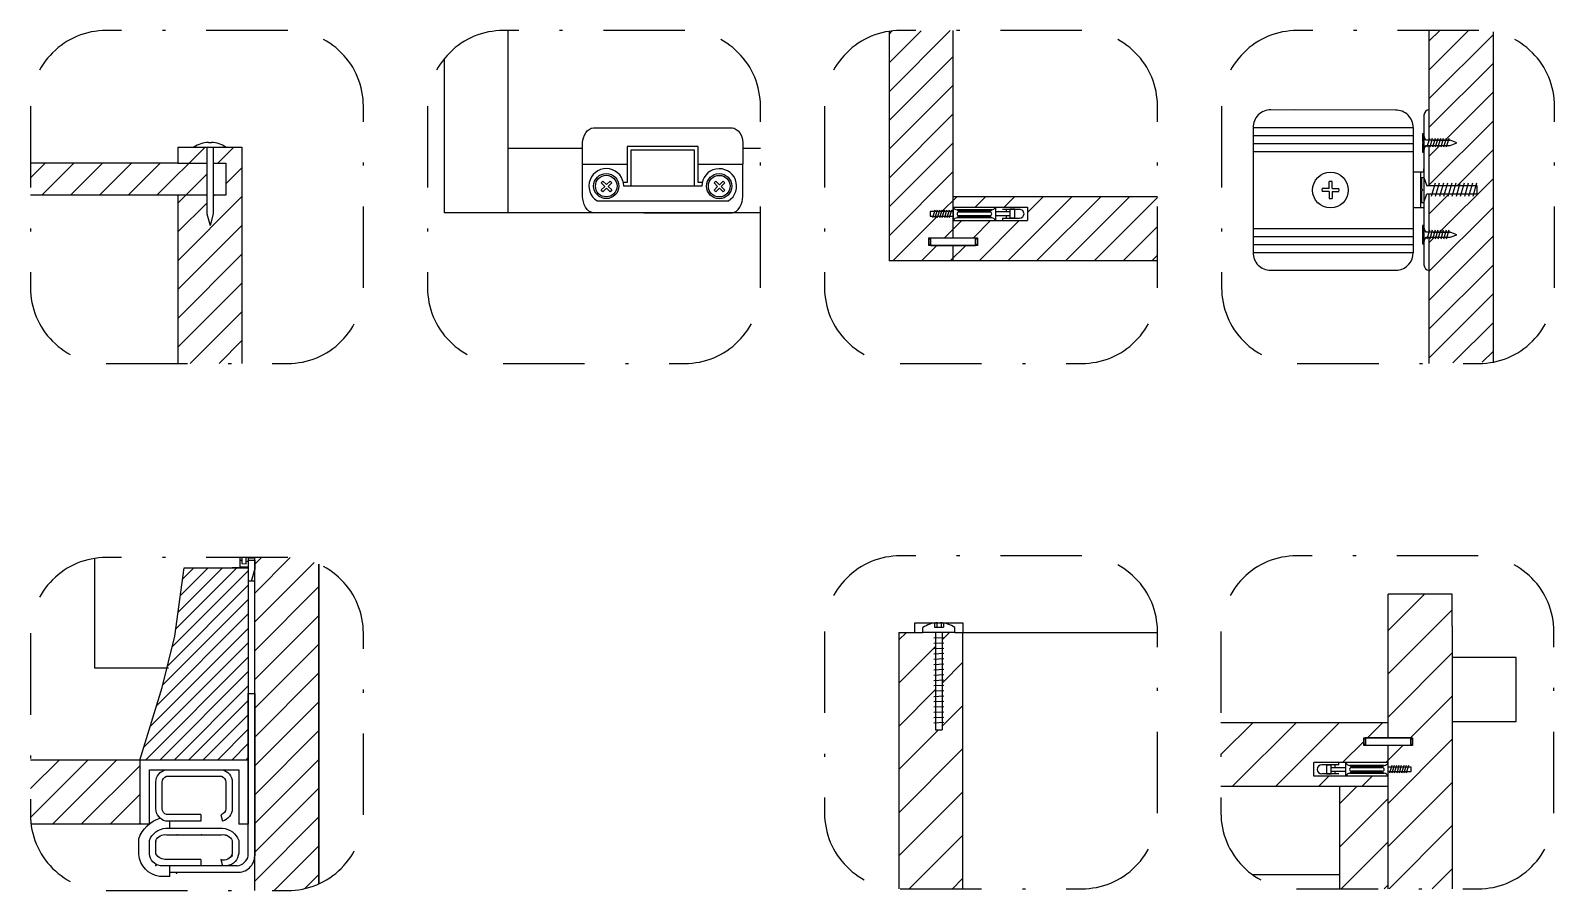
# Model space of a CAD drawing. Header units: millimetres. Extents: x 725 to 2544, y 1197 to 2001.
# Drawn here: x 816.51 to 864.05, y 1801.71 to 1828.54 of the extents above; entities that cross this region are included whole.
import ezdxf

# ---------------------------------------------------------------- set-up
doc = ezdxf.new("R2010")
doc.units = ezdxf.units.MM
doc.linetypes.add('DASHED', pattern=[0.75, 0.5, -0.25])
doc.linetypes.add('TRATTOPUNTO', pattern=[25.4, 12.7, -6.35, 0, -6.35])
for name, color, linetype in [('A-SECT-FURN', 2, 'Continuous'), ('ARREDI', 1, 'Continuous'), ('ARREDI SEZIONATI', 2, 'Continuous'), ('TRATTEGGIO', 5, 'Continuous'), ('VITI E CERNIERE', 8, 'Continuous')]:
    doc.layers.add(name, color=color, linetype=linetype)
pattern_1 = [(45, (172.1265, 292.1197), (-0.6735192, 0.6735192), [])]

msp = doc.modelspace()

# ---------------------------------------------------------------- hatches: boundary and pattern name
at = {"layer": 'ARREDI SEZIONATI'}
h = msp.add_hatch(dxfattribs=at)
h.set_pattern_fill('ANSI31', color=256, scale=0.2)
h.paths.add_polyline_path([(845.289, 1828.536), (843.289, 1828.511), (843.289, 1821.352), (845.289, 1821.352), (845.289, 1821.832), (844.529, 1821.832), (844.529, 1822.072), (845.289, 1822.072), (845.289, 1822.749), (844.569, 1822.749), (844.569, 1822.889), (845.289, 1822.889), (845.289, 1823.029)])
h.paths.add_polyline_path([(851.661, 1821.352), (851.661, 1823.352), (845.289, 1823.352), (845.289, 1823.029), (847.609, 1823.029), (847.609, 1822.607), (846.825, 1822.607), (845.289, 1822.607), (845.289, 1822.072), (846.049, 1822.072), (846.049, 1821.832), (845.289, 1821.832), (845.289, 1821.352)])
h = msp.add_hatch(dxfattribs=at)
h.set_pattern_fill('ANSI31', color=256, scale=0.2)
edge = h.paths.add_edge_path()
edge.add_arc((861.686, 1826.176), 2.36, 78.9152, 90)
edge.add_line((861.686, 1828.536), (860.139, 1828.536))
edge.add_line((860.139, 1828.536), (860.139, 1825.112))
edge.add_line((860.139, 1825.112), (860.787, 1825.112))
edge.add_line((860.787, 1825.112), (860.996, 1825.031))
edge.add_line((860.996, 1825.031), (860.787, 1824.951))
edge.add_line((860.787, 1824.951), (860.139, 1824.951))
edge.add_line((860.139, 1824.951), (860.139, 1823.688))
edge.add_line((860.139, 1823.688), (861.638, 1823.688))
edge.add_line((861.638, 1823.688), (861.638, 1823.444))
edge.add_line((861.638, 1823.444), (860.139, 1823.444))
edge.add_line((860.139, 1823.444), (860.139, 1822.247))
edge.add_line((860.139, 1822.247), (860.787, 1822.247))
edge.add_line((860.787, 1822.247), (860.996, 1822.167))
edge.add_line((860.996, 1822.167), (860.787, 1822.086))
edge.add_line((860.787, 1822.086), (860.139, 1822.086))
edge.add_line((860.139, 1822.086), (860.139, 1818.151))
edge.add_line((860.139, 1818.151), (862.139, 1818.195))
edge.add_line((862.139, 1818.195), (862.139, 1828.492))
h = msp.add_hatch(dxfattribs=at)
h.set_pattern_fill('ANSI31', color=256, scale=0.2)
h.set_pattern_definition([(45, (-2599.94444, -161.9536), (-0.44901281, 0.44901281), [])])
h.paths.add_polyline_path([(822.005, 1824.397), (821.103, 1824.397), (816.507, 1824.397), (816.507, 1823.397), (821.103, 1823.397), (822.005, 1823.397)])
h.paths.add_polyline_path([(822.005, 1824.897), (821.603, 1824.897), (821.103, 1824.897), (821.103, 1824.397), (822.005, 1824.397)], flags=17)
h.paths.add_polyline_path([(823.103, 1824.897), (822.21, 1824.897), (822.21, 1824.397), (822.603, 1824.397), (822.603, 1823.397), (822.21, 1823.397), (822.21, 1822.823), (822.107, 1822.451), (822.005, 1822.823), (822.005, 1823.397), (821.103, 1823.397), (821.103, 1818.151), (823.103, 1818.151)])
h = msp.add_hatch(dxfattribs=at)
h.set_pattern_fill('ANSI31', color=256, scale=0.2)
h.set_pattern_definition([(45, (172.1265, 292.1197), (-0.4490128, 0.4490128), [])])
h.paths.add_polyline_path([(825.503, 1811.889, 0.106465), (824.531, 1812.098), (823.503, 1812.098), (823.503, 1801.714), (824.531, 1801.714, 0.106465), (825.503, 1801.923)])
h.paths.add_polyline_path([(819.916, 1803.791), (819.916, 1805.781), (816.507, 1805.781), (816.507, 1804.074, 0.030161), (816.524, 1803.79)])
h = msp.add_hatch(dxfattribs=at)
h.set_pattern_fill('ANSI31', color=256, scale=0.3)
h.set_pattern_definition([(45, (-3130.5703, 161.5485), (-0.6735192, 0.6735192), [])])
h.paths.add_polyline_path([(858.093, 1806.479), (858.853, 1806.479), (858.853, 1806.959), (853.641, 1806.959), (853.641, 1804.959), (858.853, 1804.959), (858.853, 1805.282), (856.534, 1805.282), (856.534, 1805.704), (857.318, 1805.704), (858.853, 1805.704), (858.853, 1806.239), (858.093, 1806.239)])
h.paths.add_polyline_path([(860.853, 1809.959), (860.853, 1810.959), (858.853, 1810.959), (858.853, 1806.479), (859.613, 1806.479), (859.613, 1806.239), (858.853, 1806.239), (858.853, 1805.563), (859.573, 1805.563), (859.573, 1805.422), (858.853, 1805.422), (858.853, 1805.282), (858.853, 1801.767), (860.853, 1801.767)])
h = msp.add_hatch(dxfattribs=at)
h.set_pattern_fill('ANSI31', color=256, scale=0.3)
h.set_pattern_definition(pattern_1)
h.paths.add_polyline_path([(844.741, 1807.941), (844.741, 1809.762), (844.339, 1809.762), (843.594, 1809.764), (843.594, 1801.767, 0.004513), (843.636, 1801.767), (845.594, 1801.767), (845.594, 1809.762), (845.339, 1809.762), (844.946, 1809.762), (844.946, 1807.722), (844.946, 1807.111), (844.946, 1806.727), (844.741, 1806.727), (844.741, 1807.101)])
h = msp.add_hatch(dxfattribs=at)
h.set_pattern_fill('ANSI31', color=256, scale=0.3)
h.set_pattern_definition(pattern_1)
h.paths.add_polyline_path([(858.853, 1804.959), (857.353, 1804.959), (857.353, 1801.767), (858.853, 1801.767)])
at = {"layer": 'VITI E CERNIERE'}
h = msp.add_hatch(dxfattribs=at)
h.set_pattern_fill('ANSI31', color=256, scale=0.1)
h.set_pattern_definition([(45, (172.1265, 292.1197), (-0.2245064, 0.2245064), [])])
h.paths.add_polyline_path([(823.301, 1811.781), (822.801, 1811.781), (821.301, 1811.781), (821.012, 1809.647), (820.61, 1808.042), (819.916, 1805.781), (823.301, 1805.781)])

# ---------------------------------------------------------------- linework, layer by layer
at = {"layer": 'A-SECT-FURN'}
for p, q in [((823.503, 1801.714), (823.503, 1812.098)), ((825.503, 1801.923), (825.503, 1811.889)), ((825.503, 1811.889), (825.503, 1801.923))]:
    msp.add_line(p, q, dxfattribs=at)
at = {"layer": 'ARREDI'}
for p, q in [((829.409, 1827.65), (829.409, 1822.852)), ((833.728, 1824.852), (831.409, 1824.852)), ((839.276, 1824.852), (838.728, 1824.852)), ((839.276, 1822.852), (829.409, 1822.852)), ((843.594, 1809.764), (844.094, 1809.764)), ((843.594, 1809.764), (844.339, 1809.762)), ((845.339, 1809.762), (851.661, 1809.764)), ((862.853, 1808.984), (860.853, 1808.984)), ((862.853, 1806.984), (862.853, 1808.984)), ((860.853, 1806.984), (862.853, 1806.984)), ((854.627, 1802.208), (857.353, 1802.208))]:
    msp.add_line(p, q, dxfattribs=at)
for points in [[(831.409, 1823.332), (831.409, 1828.536)], [(831.409, 1822.852), (831.409, 1823.332)]]:
    msp.add_lwpolyline(points, dxfattribs=at)
at = {"layer": 'ARREDI SEZIONATI'}
for p, q in [((843.289, 1828.511), (843.289, 1821.352)), ((860.139, 1825.112), (860.139, 1828.536)), ((862.139, 1818.195), (862.139, 1828.492)), ((821.103, 1824.897), (821.603, 1824.897)), ((821.103, 1824.897), (821.103, 1824.397)), ((822.603, 1824.897), (823.103, 1824.897)), ((823.103, 1824.897), (823.103, 1818.151)), ((860.139, 1823.688), (860.139, 1824.951)), ((821.103, 1824.397), (816.507, 1824.397)), ((821.103, 1824.397), (822.005, 1824.397)), ((822.21, 1824.397), (822.603, 1824.397)), ((822.603, 1824.397), (822.603, 1823.397)), ((821.103, 1823.397), (816.507, 1823.397)), ((821.103, 1823.397), (821.103, 1818.151)), ((822.005, 1823.397), (821.103, 1823.397)), ((822.603, 1823.397), (822.21, 1823.397)), ((851.661, 1823.352), (845.289, 1823.352)), ((860.139, 1822.247), (860.139, 1823.444)), ((860.139, 1818.151), (860.139, 1822.086)), ((851.661, 1821.352), (843.289, 1821.352)), ((858.853, 1806.479), (858.853, 1810.959)), ((860.853, 1810.959), (858.853, 1810.959)), ((860.853, 1809.959), (860.853, 1810.959)), ((860.853, 1809.959), (860.853, 1801.767)), ((843.594, 1809.764), (843.594, 1801.767)), ((845.594, 1801.767), (845.594, 1809.764)), ((853.641, 1806.959), (858.853, 1806.959)), ((858.853, 1801.767), (858.853, 1806.239)), ((819.916, 1805.781), (816.507, 1805.781)), ((858.853, 1804.959), (853.641, 1804.959)), ((857.353, 1801.767), (857.353, 1804.959)), ((858.853, 1801.767), (858.853, 1804.659)), ((816.524, 1803.79), (820.216, 1803.791))]:
    msp.add_line(p, q, dxfattribs=at)
for points in [[(845.289, 1822.072), (845.289, 1828.536)], [(845.289, 1821.352), (845.289, 1821.832)]]:
    msp.add_lwpolyline(points, dxfattribs=at)
at = {"layer": 'TRATTEGGIO', "linetype": 'TRATTOPUNTO', "ltscale": 0.2}
for points in [[(818.867, 1818.151), (824.531, 1818.151, 0.414214), (826.892, 1820.512), (826.892, 1826.176, 0.414214), (824.531, 1828.536), (818.867, 1828.536, 0.414214), (816.507, 1826.176), (816.507, 1820.512, 0.414214)], [(831.252, 1818.151), (836.916, 1818.151, 0.414214), (839.276, 1820.512), (839.276, 1826.176, 0.414214), (836.916, 1828.536), (831.252, 1828.536, 0.414214), (828.892, 1826.176), (828.892, 1820.512, 0.414214)], [(843.636, 1818.151), (849.301, 1818.151, 0.414214), (851.661, 1820.512), (851.661, 1826.176, 0.414214), (849.301, 1828.536), (843.636, 1828.536, 0.414214), (841.276, 1826.176), (841.276, 1820.512, 0.414214)], [(856.021, 1818.151), (861.686, 1818.151, 0.414214), (864.046, 1820.512), (864.046, 1826.176, 0.414214), (861.686, 1828.536), (856.021, 1828.536, 0.414214), (853.661, 1826.176), (853.661, 1820.512, 0.414214)], [(818.867, 1801.714), (824.531, 1801.714, 0.414214), (826.892, 1804.074), (826.892, 1809.738, 0.414214), (824.531, 1812.098), (818.867, 1812.098, 0.414214), (816.507, 1809.738), (816.507, 1804.074, 0.414214)], [(843.636, 1801.767), (849.301, 1801.767, 0.414214), (851.661, 1804.127), (851.661, 1809.791, 0.414214), (849.301, 1812.151), (843.636, 1812.151, 0.414214), (841.276, 1809.791), (841.276, 1804.127, 0.414214)], [(856.001, 1801.767), (861.666, 1801.767, 0.414214), (864.026, 1804.127), (864.026, 1809.791, 0.414214), (861.666, 1812.151), (856.001, 1812.151, 0.414214), (853.641, 1809.791), (853.641, 1804.127, 0.414214)]]:
    msp.add_lwpolyline(points, format="xyb", close=True, dxfattribs=at)
at = {"layer": 'VITI E CERNIERE'}
for p, q in [((859.083, 1826.056), (855.175, 1826.059)), ((859.083, 1826.056), (855.939, 1826.059)), ((860.139, 1826.059), (860.139, 1826.059)), ((860.139, 1825.112), (860.139, 1826.059)), ((834.064, 1825.498), (838.391, 1825.498)), ((854.641, 1825.517), (854.643, 1821.609)), ((854.641, 1825.509), (859.641, 1825.509)), ((859.641, 1825.513), (859.638, 1821.606)), ((859.641, 1825.509), (859.638, 1821.606)), ((859.973, 1825.893), (859.973, 1821.226)), ((833.728, 1824.367), (833.728, 1825.041)), ((838.728, 1825.041), (838.728, 1824.367)), ((854.641, 1825.259), (859.641, 1825.259)), ((859.931, 1825.06), (859.96, 1825.031)), ((859.96, 1825.031), (859.931, 1825.003)), ((860.148, 1825.169), (860.068, 1824.894)), ((860.233, 1825.169), (860.154, 1824.894)), ((860.319, 1825.169), (860.239, 1824.894)), ((860.258, 1825.112), (860.787, 1825.112)), ((860.404, 1825.169), (860.325, 1824.894)), ((860.49, 1825.169), (860.41, 1824.894)), ((860.575, 1825.169), (860.496, 1824.894)), ((860.661, 1825.169), (860.581, 1824.894)), ((860.746, 1825.169), (860.667, 1824.894)), ((822.005, 1824.897), (822.005, 1822.823)), ((822.21, 1824.897), (822.21, 1822.823)), ((854.641, 1825.009), (859.641, 1825.009)), ((854.641, 1825.009), (859.641, 1825.009)), ((854.641, 1824.759), (859.641, 1824.759)), ((860.139, 1823.688), (860.139, 1824.951)), ((860.256, 1824.951), (860.787, 1824.951)), ((833.728, 1823.356), (833.728, 1824.367)), ((833.728, 1824.367), (835.124, 1824.367)), ((837.335, 1824.367), (838.728, 1824.367)), ((838.728, 1823.356), (838.728, 1824.367)), ((859.973, 1824.115), (859.639, 1824.115)), ((859.862, 1824.115), (859.862, 1823.004)), ((859.973, 1824.115), (859.973, 1824.226)), ((834.308, 1823.785), (834.364, 1823.841)), ((834.42, 1823.674), (834.308, 1823.785)), ((834.308, 1823.562), (834.42, 1823.674)), ((834.364, 1823.841), (834.475, 1823.729)), ((834.475, 1823.618), (834.364, 1823.507)), ((834.475, 1823.729), (834.586, 1823.841)), ((834.586, 1823.507), (834.475, 1823.618)), ((834.642, 1823.785), (834.531, 1823.674)), ((834.531, 1823.674), (834.642, 1823.562)), ((834.586, 1823.841), (834.642, 1823.785)), ((837.447, 1823.682), (835.012, 1823.685)), ((837.831, 1823.782), (837.887, 1823.837)), ((837.942, 1823.671), (837.831, 1823.782)), ((837.831, 1823.559), (837.942, 1823.671)), ((837.887, 1823.837), (837.998, 1823.726)), ((837.998, 1823.615), (837.887, 1823.504)), ((837.998, 1823.726), (838.109, 1823.837)), ((838.109, 1823.504), (837.998, 1823.615)), ((838.165, 1823.782), (838.054, 1823.671)), ((838.054, 1823.671), (838.165, 1823.559)), ((838.109, 1823.837), (838.165, 1823.782)), ((859.894, 1823.955), (859.973, 1823.955)), ((859.894, 1823.609), (859.937, 1823.566)), ((859.973, 1823.955), (860.067, 1823.688)), ((860.318, 1823.775), (860.197, 1823.357)), ((860.448, 1823.775), (860.327, 1823.357)), ((860.578, 1823.775), (860.457, 1823.357)), ((860.708, 1823.775), (860.587, 1823.357)), ((860.838, 1823.775), (860.716, 1823.357)), ((860.967, 1823.775), (860.846, 1823.357)), ((861.097, 1823.775), (860.976, 1823.357)), ((861.227, 1823.775), (861.106, 1823.357)), ((861.357, 1823.775), (861.236, 1823.357)), ((861.487, 1823.775), (861.365, 1823.357)), ((861.616, 1823.775), (861.495, 1823.357)), ((861.638, 1823.444), (861.638, 1823.688)), ((834.178, 1823.223), (838.281, 1823.223)), ((834.364, 1823.507), (834.308, 1823.562)), ((834.642, 1823.562), (834.586, 1823.507)), ((837.887, 1823.504), (837.831, 1823.559)), ((838.165, 1823.559), (838.109, 1823.504)), ((859.937, 1823.566), (859.894, 1823.523)), ((859.894, 1823.177), (859.973, 1823.177)), ((859.973, 1823.177), (860.067, 1823.444)), ((860.139, 1822.247), (860.139, 1823.444)), ((822.005, 1822.823), (822.107, 1822.451)), ((822.21, 1822.823), (822.107, 1822.451)), ((835.638, 1822.852), (834.064, 1822.852)), ((835.638, 1822.852), (836.818, 1822.852)), ((836.818, 1822.852), (838.391, 1822.852)), ((844.569, 1822.889), (844.569, 1822.749)), ((844.652, 1822.699), (844.722, 1822.939)), ((844.726, 1822.699), (844.796, 1822.939)), ((844.801, 1822.699), (844.871, 1822.939)), ((844.876, 1822.699), (844.945, 1822.939)), ((844.95, 1822.699), (845.02, 1822.939)), ((845.025, 1822.699), (845.095, 1822.939)), ((845.1, 1822.699), (845.169, 1822.939)), ((845.174, 1822.699), (845.244, 1822.939)), ((845.289, 1823.029), (845.289, 1822.609)), ((845.289, 1823.029), (847.609, 1823.029)), ((846.489, 1822.939), (845.409, 1822.939)), ((845.409, 1822.819), (845.409, 1822.819)), ((845.409, 1822.699), (846.489, 1822.699)), ((845.409, 1822.699), (845.409, 1822.699)), ((846.429, 1822.909), (845.469, 1822.909)), ((845.469, 1822.879), (846.429, 1822.879)), ((846.429, 1822.759), (845.469, 1822.759)), ((846.429, 1822.729), (845.469, 1822.729)), ((846.489, 1822.819), (846.489, 1822.819)), ((846.489, 1822.699), (846.489, 1822.699)), ((846.609, 1823.029), (846.609, 1822.609)), ((847.059, 1822.879), (846.609, 1822.879)), ((847.059, 1822.759), (846.609, 1822.759)), ((846.825, 1822.959), (847.358, 1822.959)), ((846.825, 1822.679), (846.825, 1822.607)), ((846.825, 1822.679), (847.358, 1822.679)), ((846.942, 1822.959), (846.942, 1822.879)), ((846.942, 1822.759), (846.942, 1822.679)), ((847.209, 1822.959), (847.059, 1822.959)), ((847.059, 1822.959), (847.059, 1822.679)), ((847.209, 1822.679), (847.059, 1822.679)), ((847.209, 1822.679), (847.209, 1822.959)), ((847.609, 1823.029), (847.609, 1822.607)), ((859.973, 1823.004), (859.639, 1823.004)), ((859.973, 1823.004), (859.973, 1822.893)), ((845.289, 1822.607), (846.825, 1822.607)), ((846.825, 1822.607), (847.609, 1822.607)), ((854.641, 1822.359), (859.641, 1822.359)), ((859.931, 1822.195), (859.96, 1822.167)), ((860.148, 1822.304), (860.068, 1822.029)), ((860.233, 1822.304), (860.154, 1822.029)), ((860.319, 1822.304), (860.239, 1822.029)), ((860.258, 1822.247), (860.787, 1822.247)), ((860.404, 1822.304), (860.325, 1822.029)), ((860.49, 1822.304), (860.41, 1822.029)), ((860.575, 1822.304), (860.496, 1822.029)), ((860.661, 1822.304), (860.581, 1822.029)), ((860.746, 1822.304), (860.667, 1822.029)), ((844.589, 1822.072), (844.529, 1822.012)), ((844.529, 1822.012), (844.529, 1821.892)), ((844.589, 1821.832), (844.529, 1821.892)), ((844.589, 1821.832), (844.589, 1822.072)), ((844.589, 1822.072), (845.989, 1822.072)), ((844.589, 1821.832), (845.989, 1821.832)), ((845.989, 1822.072), (846.049, 1822.012)), ((845.989, 1821.832), (845.989, 1822.072)), ((845.989, 1821.832), (846.049, 1821.892)), ((846.049, 1821.892), (846.049, 1822.012)), ((854.641, 1822.109), (859.641, 1822.109)), ((854.641, 1821.859), (859.641, 1821.859)), ((854.641, 1821.859), (859.641, 1821.859)), ((859.96, 1822.167), (859.931, 1822.138)), ((860.139, 1821.059), (860.139, 1822.086)), ((860.256, 1822.086), (860.787, 1822.086)), ((854.641, 1821.609), (859.641, 1821.609)), ((855.185, 1821.059), (859.157, 1821.059)), ((860.139, 1821.059), (860.139, 1821.059)), ((818.503, 1812.07), (818.503, 1808.654)), ((821.012, 1809.647), (821.301, 1811.781)), ((821.301, 1811.781), (823.301, 1811.781)), ((823.301, 1811.781), (822.801, 1811.781)), ((823.05, 1812.019), (823.097, 1812.019)), ((823.05, 1811.808), (823.301, 1811.808)), ((823.052, 1811.781), (823.052, 1812.098)), ((823.097, 1812.098), (823.097, 1811.912)), ((823.097, 1811.912), (823.238, 1811.907)), ((823.238, 1811.907), (823.238, 1812.098)), ((823.301, 1811.986), (823.238, 1811.97)), ((823.301, 1811.986), (823.238, 1811.97)), ((823.301, 1812.098), (823.301, 1811.728)), ((823.301, 1812.098), (823.301, 1811.986)), ((823.301, 1812.098), (823.301, 1811.986)), ((823.501, 1812.081), (823.301, 1812.081)), ((823.301, 1812.021), (823.501, 1812.021)), ((823.301, 1811.781), (823.301, 1803.781)), ((823.404, 1811.361), (823.501, 1811.728)), ((823.501, 1812.021), (823.501, 1811.728)), ((823.501, 1811.361), (823.301, 1811.361)), ((823.504, 1811.361), (823.501, 1811.361)), ((844.094, 1809.764), (844.094, 1810.064)), ((844.094, 1810.064), (845.594, 1810.064)), ((845.594, 1810.064), (845.594, 1809.764)), ((820.61, 1808.042), (821.012, 1809.647)), ((845.339, 1809.762), (844.339, 1809.762)), ((844.998, 1809.597), (844.69, 1809.581)), ((844.998, 1809.431), (844.69, 1809.415)), ((844.741, 1809.762), (844.741, 1807.722)), ((844.946, 1809.762), (844.946, 1807.722)), ((844.998, 1809.266), (844.69, 1809.25)), ((844.998, 1809.101), (844.69, 1809.085)), ((844.998, 1808.935), (844.69, 1808.919)), ((844.998, 1808.935), (844.69, 1808.919)), ((818.503, 1808.654), (820.811, 1808.654)), ((844.998, 1808.77), (844.69, 1808.754)), ((844.998, 1808.605), (844.69, 1808.589)), ((844.998, 1808.439), (844.69, 1808.423)), ((819.916, 1805.781), (820.61, 1808.042)), ((844.998, 1808.274), (844.69, 1808.258)), ((844.998, 1808.109), (844.69, 1808.093)), ((844.998, 1807.943), (844.69, 1807.927)), ((844.741, 1807.941), (844.741, 1807.101)), ((844.946, 1807.941), (844.946, 1807.111)), ((823.302, 1802.799), (823.302, 1807.854)), ((823.302, 1807.854), (823.502, 1807.854)), ((823.502, 1807.854), (823.502, 1802.799)), ((844.998, 1807.775), (844.69, 1807.759)), ((844.998, 1807.61), (844.69, 1807.594)), ((844.998, 1807.445), (844.69, 1807.429)), ((844.998, 1807.279), (844.69, 1807.263)), ((844.998, 1807.114), (844.69, 1807.098)), ((844.998, 1807.114), (844.69, 1807.098)), ((844.741, 1807.101), (844.741, 1806.727)), ((844.946, 1807.111), (844.946, 1806.727)), ((844.998, 1806.949), (844.69, 1806.933)), ((844.741, 1806.727), (844.946, 1806.727)), ((858.153, 1806.479), (858.093, 1806.419)), ((858.093, 1806.419), (858.093, 1806.299)), ((858.153, 1806.239), (858.093, 1806.299)), ((858.153, 1806.479), (858.153, 1806.239)), ((859.553, 1806.479), (858.153, 1806.479)), ((859.553, 1806.239), (858.153, 1806.239)), ((859.553, 1806.479), (859.613, 1806.419)), ((859.553, 1806.479), (859.553, 1806.239)), ((859.553, 1806.239), (859.613, 1806.299)), ((859.613, 1806.299), (859.613, 1806.419)), ((819.916, 1805.781), (819.916, 1803.791)), ((823.301, 1805.781), (819.916, 1805.781)), ((823.301, 1803.781), (823.301, 1805.781)), ((823.302, 1805.654), (823.302, 1805.654)), ((857.318, 1805.704), (856.534, 1805.704)), ((856.534, 1805.282), (856.534, 1805.704)), ((857.318, 1805.632), (856.785, 1805.632)), ((856.933, 1805.632), (856.933, 1805.352)), ((856.933, 1805.632), (857.083, 1805.632)), ((857.083, 1805.352), (857.083, 1805.632)), ((857.083, 1805.552), (857.533, 1805.552)), ((857.201, 1805.552), (857.201, 1805.632)), ((857.318, 1805.632), (857.318, 1805.704)), ((858.853, 1805.704), (857.318, 1805.704)), ((857.533, 1805.282), (857.533, 1805.702)), ((858.733, 1805.612), (857.653, 1805.612)), ((857.653, 1805.612), (857.653, 1805.612)), ((857.713, 1805.582), (858.673, 1805.582)), ((857.713, 1805.552), (858.673, 1805.552)), ((858.733, 1805.612), (858.733, 1805.612)), ((858.853, 1805.282), (858.853, 1805.702)), ((858.969, 1805.612), (858.899, 1805.372)), ((859.043, 1805.612), (858.974, 1805.372)), ((859.118, 1805.612), (859.048, 1805.372)), ((859.193, 1805.612), (859.123, 1805.372)), ((859.267, 1805.612), (859.197, 1805.372)), ((859.342, 1805.612), (859.272, 1805.372)), ((859.416, 1805.612), (859.347, 1805.372)), ((859.491, 1805.612), (859.421, 1805.372)), ((859.573, 1805.422), (859.573, 1805.563)), ((820.216, 1803.791), (820.216, 1805.481)), ((820.216, 1805.481), (823.001, 1805.481)), ((823.001, 1805.481), (823.001, 1803.781)), ((858.853, 1805.282), (856.534, 1805.282)), ((857.318, 1805.352), (856.785, 1805.352)), ((856.933, 1805.352), (857.083, 1805.352)), ((857.083, 1805.432), (857.533, 1805.432)), ((857.201, 1805.352), (857.201, 1805.432)), ((857.653, 1805.492), (857.653, 1805.492)), ((857.653, 1805.372), (858.733, 1805.372)), ((858.673, 1805.432), (857.713, 1805.432)), ((857.713, 1805.402), (858.673, 1805.402)), ((858.733, 1805.492), (858.733, 1805.492)), ((820.855, 1803.654), (820.855, 1803.881)), ((821.82, 1804.081), (821.82, 1803.881)), ((822.446, 1804.076), (822.492, 1803.881)), ((823.301, 1803.781), (823.001, 1803.781)), ((823.301, 1803.781), (823.001, 1803.781)), ((821.821, 1802.682), (821.821, 1802.482)), ((822.95, 1802.482), (820.56, 1802.482)), ((820.855, 1802.152), (820.855, 1802.482)), ((820.855, 1802.282), (823.009, 1802.282)), ((822.446, 1802.676), (822.492, 1802.481))]:
    msp.add_line(p, q, dxfattribs=at)
at = {"layer": 'VITI E CERNIERE', "linetype": 'Continuous'}
for p, q in [((822.061, 1825.047), (822.154, 1825.047)), ((821.603, 1824.897), (822.603, 1824.897)), ((857.012, 1823.609), (856.796, 1823.609)), ((857.012, 1823.609), (857.012, 1823.825)), ((857.107, 1823.609), (857.107, 1823.825)), ((857.107, 1823.609), (857.323, 1823.609)), ((857.012, 1823.513), (856.796, 1823.513)), ((857.012, 1823.513), (857.012, 1823.297)), ((857.107, 1823.513), (857.323, 1823.513)), ((857.107, 1823.513), (857.107, 1823.297)), ((844.339, 1809.762), (844.339, 1809.913)), ((844.797, 1810.064), (844.89, 1810.064)), ((845.339, 1809.762), (845.339, 1809.913))]:
    msp.add_line(p, q, dxfattribs=at)
at = {"layer": 'VITI E CERNIERE', "linetype": 'DASHED'}
for p, q in [((844.705, 1810.055), (844.705, 1809.924)), ((844.705, 1809.924), (844.985, 1809.924)), ((844.775, 1810.062), (844.775, 1809.924)), ((844.915, 1810.062), (844.915, 1809.924)), ((844.985, 1810.055), (844.985, 1809.924))]:
    msp.add_line(p, q, dxfattribs=at)
at = {"layer": 'VITI E CERNIERE'}
for points in [[(859.973, 1825.316), (859.931, 1825.316), (859.931, 1825.06)], [(860.787, 1825.112), (860.045, 1825.112), (860.003, 1825.169), (859.973, 1825.316)], [(860.787, 1824.951), (860.996, 1825.031), (860.787, 1825.112)], [(837.447, 1823.794), (837.335, 1823.794), (837.335, 1824.918), (835.124, 1824.918), (835.124, 1823.797), (835.012, 1823.797)], [(837.447, 1823.682), (837.223, 1823.682), (837.223, 1824.805), (835.236, 1824.805), (835.236, 1823.685), (835.012, 1823.685)], [(859.931, 1825.003), (859.931, 1824.746), (859.973, 1824.746), (860.003, 1824.894), (860.045, 1824.951), (860.787, 1824.951)], [(859.894, 1823.955), (859.894, 1823.609)], [(861.638, 1823.688), (860.067, 1823.688)], [(860.942, 1823.688), (860.942, 1823.688)], [(859.894, 1823.523), (859.894, 1823.177)], [(860.067, 1823.444), (861.638, 1823.444)], [(845.289, 1822.889), (844.569, 1822.889)], [(844.569, 1822.749), (845.289, 1822.749)], [(859.973, 1822.452), (859.931, 1822.452), (859.931, 1822.195)], [(860.787, 1822.247), (860.045, 1822.247), (860.003, 1822.304), (859.973, 1822.452)], [(860.787, 1822.086), (860.996, 1822.167), (860.787, 1822.247)], [(859.931, 1822.138), (859.931, 1821.882), (859.973, 1821.882), (860.003, 1822.029), (860.045, 1822.086), (860.787, 1822.086)], [(859.573, 1805.563), (858.853, 1805.563)], [(858.853, 1805.422), (859.573, 1805.422)]]:
    msp.add_lwpolyline(points, dxfattribs=at)
for points in [[(846.049, 1821.832), (844.529, 1821.832), (844.529, 1822.072), (846.049, 1822.072)], [(858.093, 1806.479), (859.613, 1806.479), (859.613, 1806.239), (858.093, 1806.239)]]:
    msp.add_lwpolyline(points, close=True, dxfattribs=at)
for points in [[(821.82, 1803.881), (821.82, 1803.881), (820.725, 1803.881, -0.341037), (820.416, 1804.262), (820.416, 1805.1, -0.341037), (820.725, 1805.481), (822.492, 1805.481, -0.341037), (822.801, 1805.1), (822.801, 1804.262, -0.341037), (822.492, 1803.881)], [(821.82, 1804.081), (820.752, 1804.081, -0.311697), (820.616, 1804.265), (820.616, 1805.097, -0.311697), (820.752, 1805.281), (822.465, 1805.281, -0.311697), (822.601, 1805.097), (822.601, 1804.265, -0.338201), (822.446, 1804.076, -0.338201)], [(820.855, 1802.152), (820.532, 1802.152, -0.347699), (819.886, 1802.838), (819.886, 1803.325, -0.233368), (820.55, 1803.972)], [(821.821, 1802.482), (821.821, 1802.482), (820.56, 1802.482, -0.326316), (820.216, 1802.854), (820.216, 1803.273, -0.303885), (820.726, 1803.654), (822.492, 1803.654, -0.303885), (823.002, 1803.273), (823.002, 1802.877, -0.342616), (822.637, 1802.482)], [(821.821, 1802.682), (820.753, 1802.682, -0.281048), (820.416, 1802.854), (820.416, 1803.27, -0.332656), (820.753, 1803.454), (822.465, 1803.454, -0.332656), (822.802, 1803.27), (822.802, 1802.854, -0.414996), (822.446, 1802.676, -0.338201)]]:
    msp.add_lwpolyline(points, format="xyb", dxfattribs=at)
for centre, radius in [((834.467, 1823.685), 0.393), ((837.99, 1823.682), 0.393), ((857.056, 1823.559), 0.556), ((834.467, 1823.685), 0.337), ((837.99, 1823.682), 0.337)]:
    msp.add_circle(centre, radius, dxfattribs=at)
for centre, radius, start, end in [((855.187, 1825.513), 0.546, 88.8013, 180.3988), ((859.094, 1825.509), 0.546, 359.6012, 91.1987), ((860.139, 1825.893), 0.167, 90, 180), ((834.467, 1823.685), 0.544, 359.981, 237.9517), ((837.99, 1823.682), 0.543, 302.3724, 180), ((845.431, 1823.093), 0.155, 204.283, 261.9772), ((845.431, 1822.545), 0.155, 98.0228, 155.717), ((845.469, 1822.819), 0.06, 90, 180), ((845.469, 1822.819), 0.06, 180, 270), ((845.469, 1822.969), 0.06, 210, 270), ((845.469, 1822.669), 0.06, 90, 150), ((846.429, 1822.969), 0.06, 270, 330), ((846.429, 1822.819), 0.06, 0, 90), ((846.429, 1822.819), 0.06, 270, 0), ((846.429, 1822.669), 0.06, 30, 90), ((846.468, 1823.093), 0.155, 278.0228, 335.717), ((846.468, 1822.545), 0.155, 24.283, 81.9772), ((847.358, 1822.819), 0.14, 270, 90), ((855.189, 1821.606), 0.546, 178.8013, 270.3988), ((859.092, 1821.602), 0.546, 276.8645, 1.1987), ((860.139, 1821.226), 0.167, 180, 270), ((856.785, 1805.492), 0.14, 90, 270), ((857.675, 1805.766), 0.155, 204.283, 261.9772), ((857.713, 1805.492), 0.06, 90, 180), ((857.713, 1805.642), 0.06, 210, 270), ((858.673, 1805.642), 0.06, 270, 330), ((858.673, 1805.492), 0.06, 0, 90), ((858.712, 1805.766), 0.155, 278.0228, 335.717), ((857.675, 1805.218), 0.155, 98.0228, 155.717), ((857.713, 1805.492), 0.06, 180, 270), ((857.713, 1805.342), 0.06, 90, 150), ((858.673, 1805.492), 0.06, 270, 0), ((858.673, 1805.342), 0.06, 30, 90), ((858.712, 1805.218), 0.155, 24.283, 81.9772), ((822.901, 1802.889), 0.41, 276.8212, 347.324), ((822.98, 1802.803), 0.522, 266.7483, 359.5855)]:
    msp.add_arc(centre, radius, start, end, dxfattribs=at)
at = {"layer": 'VITI E CERNIERE', "linetype": 'Continuous'}
for centre, radius, start, end in [((822.107, 1824.131), 0.917, 92.9028, 123.3985), ((822.121, 1824.202), 0.845, 55.237, 87.7461), ((857.059, 1823.561), 0.268, 169.7597, 190.2403), ((857.059, 1823.561), 0.268, 79.7597, 100.2403), ((857.059, 1823.561), 0.268, 349.7597, 10.2403), ((857.059, 1823.561), 0.268, 259.7597, 280.2403), ((844.844, 1809.148), 0.917, 92.9028, 123.3985), ((844.857, 1809.219), 0.845, 55.237, 87.7461)]:
    msp.add_arc(centre, radius, start, end, dxfattribs=at)
at = {"layer": 'VITI E CERNIERE'}
for points in [[(833.728, 1825.041), (833.728, 1825.23), (833.875, 1825.498), (834.064, 1825.498)], [(838.391, 1825.498), (838.58, 1825.498), (838.728, 1825.23), (838.728, 1825.041)], [(834.064, 1822.852), (833.863, 1822.852), (833.728, 1823.154), (833.728, 1823.356)], [(838.391, 1822.852), (838.593, 1822.852), (838.728, 1823.154), (838.728, 1823.356)]]:
    msp.add_open_spline(points, degree=3, dxfattribs=at)
for p in [(820.416, 1803.255), (821.084, 1803.454), (821.841, 1803.454), (822.596, 1803.445), (822.802, 1802.792), (820.416, 1802.498), (821.064, 1802.254)]:
    msp.add_point(p, dxfattribs=at)

doc.saveas('drawing.dxf')
